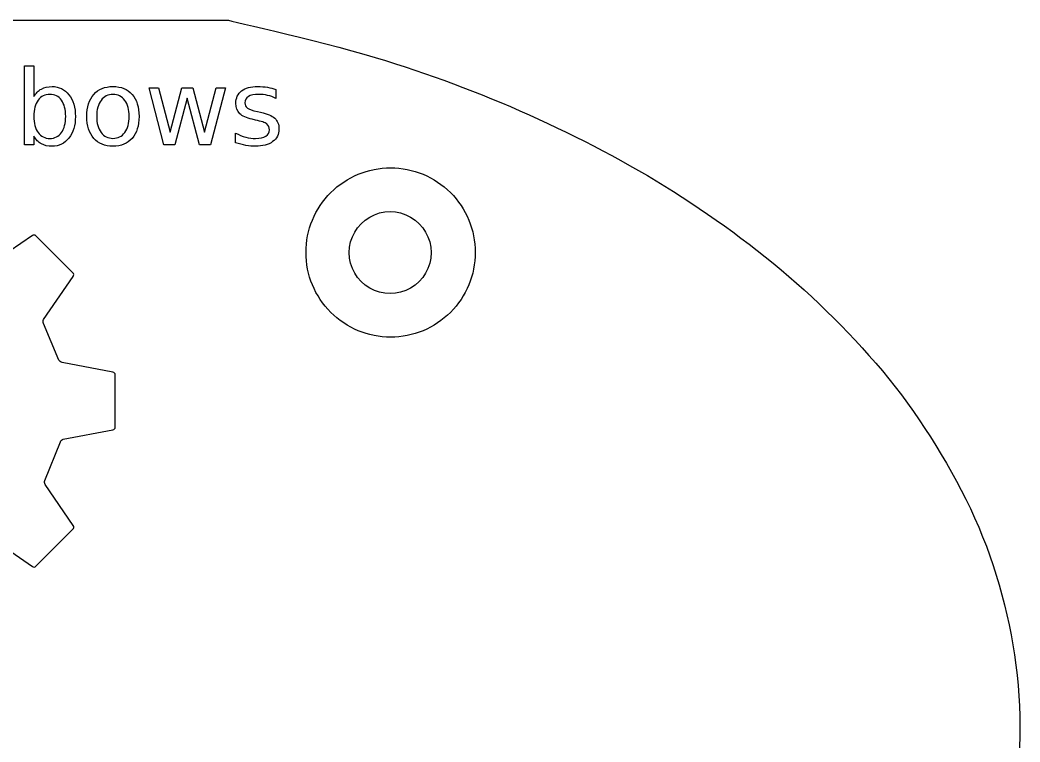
# Model space of a CAD drawing. Extents: x 5 to 209, y 0 to 44.
# Drawn here: x 178.65 to 209.17, y 22.07 to 44.1 of the extents above; entities that cross this region are included whole.
import ezdxf

# ---------------------------------------------------------------- set-up
doc = ezdxf.new("R2010")
doc.units = 0
doc.layers.get('0').update_dxf_attribs({"linetype": 'CONTINUOUS'})

msp = doc.modelspace()

# ---------------------------------------------------------------- linework, layer by layer
at = {"color": 7}
for p, q in [((165.370958, 44.095133), (184.970958, 44.095133)), ((178.786051, 40.28845), (178.786051, 42.700706)), ((178.786051, 42.700706), (179.072851, 42.700706)), ((179.072851, 42.700706), (179.072851, 41.761229)), ((181.485111, 42.066637), (181.485111, 42.066637)), ((181.485111, 41.824791), (181.485111, 41.824791)), ((182.587371, 42.024779), (182.872621, 42.024779)), ((183.041601, 40.288451), (182.587371, 42.024779)), ((182.872621, 42.024779), (183.229191, 40.669823)), ((183.229191, 40.669823), (183.584201, 42.024779)), ((183.584201, 42.024779), (183.920621, 42.024779)), ((183.920621, 42.024779), (184.277181, 40.669823)), ((184.277181, 40.669823), (184.632201, 42.024779)), ((184.917461, 42.024779), (184.463221, 40.288451)), ((184.632201, 42.024779), (184.917461, 42.024779)), ((186.458451, 41.973619), (186.458451, 41.703868)), ((186.458511, 41.973619), (186.458451, 41.973619)), ((183.753191, 41.71162), (183.378011, 40.288451)), ((184.126811, 40.288451), (183.753191, 41.71162)), ((185.894181, 41.303893), (185.991881, 41.282189)), ((180.043331, 41.155064), (180.043331, 41.155064)), ((185.836821, 41.043444), (185.737621, 41.066698)), ((185.224481, 40.352013), (185.224481, 40.646569)), ((179.072851, 40.548899), (179.072851, 40.28845)), ((179.072851, 40.28845), (178.786051, 40.28845)), ((183.378011, 40.288451), (183.041601, 40.288451)), ((184.463221, 40.288451), (184.126811, 40.288451)), ((179.025576, 37.523443), (177.683156, 36.601914)), ((180.263796, 36.38262), (179.132876, 37.513543)), ((191.195957, 37.000106), (191.195957, 37.000106)), ((179.368356, 34.955518), (180.273796, 36.275229)), ((179.837726, 33.724009), (179.361356, 34.835364)), ((181.483806, 33.355884), (179.929726, 33.644879)), ((181.553616, 31.67331), (181.553796, 33.272747)), ((179.968856, 31.308207), (181.484716, 31.5903)), ((179.405706, 30.046356), (179.878956, 31.228517)), ((180.274816, 28.67087), (179.413706, 29.925633)), ((179.133696, 27.432461), (180.264816, 28.563385)), ((177.793756, 28.268556), (179.026406, 27.422561))]:
    msp.add_line(p, q, dxfattribs=at)
at = {"color": 1}
msp.add_line((192.543185, 37.004382), (192.543185, 37.004382), dxfattribs=at)
at = {"color": 7}
for points in [[(184.970958, 44.095133), (184.970958, 44.095133), (188.222598, 43.362582), (189.808788, 42.858067)], [(189.808788, 42.858067), (191.394827, 42.353601), (192.960127, 41.769376), (194.471887, 41.073239)], [(179.072851, 41.761229), (179.132784, 41.864582), (179.208231, 41.941063), (179.299191, 41.990672)], [(179.558091, 41.827891), (179.407198, 41.827891), (179.288341, 41.767947), (179.201521, 41.648057)], [(179.299191, 41.990672), (179.391178, 42.041315), (179.500734, 42.066636), (179.627861, 42.066636)], [(179.913111, 41.648057), (179.827324, 41.767947), (179.708984, 41.827891), (179.558091, 41.827891)], [(179.627861, 42.066636), (179.838694, 42.066636), (180.009741, 41.98292), (180.141001, 41.815489)], [(180.688261, 41.155064), (180.688261, 41.440318), (180.758541, 41.66356), (180.899101, 41.824791)], [(180.899101, 41.824791), (181.040694, 41.986021), (181.236031, 42.066637), (181.485111, 42.066637)], [(181.485111, 41.824791), (181.332144, 41.824791), (181.211221, 41.764846), (181.122341, 41.644957)], [(181.485111, 42.066637), (181.733157, 42.066637), (181.927977, 41.986021), (182.069571, 41.824791)], [(181.846321, 41.643407), (181.757441, 41.764329), (181.637037, 41.824791), (181.485111, 41.824791)], [(182.069571, 41.824791), (182.211164, 41.66356), (182.281961, 41.440318), (182.281961, 41.155064)], [(185.236871, 41.55504), (185.236871, 41.718337), (185.294751, 41.844428), (185.410511, 41.933311)], [(185.410511, 41.933311), (185.526264, 42.022195), (185.690594, 42.066636), (185.903501, 42.066636)], [(185.937551, 41.827892), (185.795957, 41.827892), (185.689504, 41.806188), (185.618191, 41.76278)], [(185.903501, 42.066636), (186.008921, 42.066636), (186.108141, 42.058885), (186.201161, 42.043382)], [(186.207301, 41.796886), (186.120481, 41.817557), (186.030564, 41.827892), (185.937551, 41.827892)], [(186.201161, 42.043382), (186.294174, 42.02788), (186.379957, 42.004625), (186.458511, 41.973619)], [(179.201521, 41.648057), (179.115741, 41.529202), (179.072851, 41.364871), (179.072851, 41.155064)], [(180.043331, 41.155064), (180.043331, 41.364871), (179.999924, 41.529202), (179.913111, 41.648057)], [(180.141001, 41.815489), (180.273294, 41.648057), (180.339441, 41.427916), (180.339441, 41.155064)], [(181.122341, 41.644957), (181.033454, 41.526101), (180.989011, 41.362804), (180.989011, 41.155064)], [(181.979651, 41.155064), (181.979651, 41.360737), (181.935207, 41.523517), (181.846321, 41.643407)], [(185.354701, 41.23723), (185.276147, 41.314744), (185.236871, 41.420681), (185.236871, 41.55504)], [(185.618191, 41.76278), (185.547911, 41.719372), (185.512771, 41.65426), (185.512771, 41.567443)], [(185.512771, 41.567443), (185.512771, 41.501297), (185.538104, 41.449104), (185.588771, 41.410864)], [(186.458451, 41.703868), (186.377831, 41.745209), (186.294114, 41.776215), (186.207301, 41.796886)], [(185.737621, 41.066698), (185.560887, 41.103904), (185.433247, 41.160748), (185.354701, 41.23723)], [(185.588771, 41.410864), (185.639437, 41.373657), (185.741241, 41.338), (185.894181, 41.303893)], [(185.991881, 41.282189), (186.194447, 41.238781), (186.338107, 41.177286), (186.422861, 41.097704)], [(179.072851, 41.155064), (179.072851, 40.945258), (179.115741, 40.78041), (179.201521, 40.660521)], [(179.913111, 40.660521), (179.999924, 40.78041), (180.043331, 40.945258), (180.043331, 41.155064)], [(180.339441, 41.155064), (180.339441, 40.882212), (180.273294, 40.662071), (180.141001, 40.494639)], [(180.899101, 40.485338), (180.758541, 40.647602), (180.688261, 40.870844), (180.688261, 41.155064)], [(180.989011, 41.155064), (180.989011, 40.947325), (181.032937, 40.783511), (181.120791, 40.663621)], [(181.846321, 40.665172), (181.935207, 40.785061), (181.979651, 40.948359), (181.979651, 41.155064)], [(182.281961, 41.155064), (182.281961, 40.870844), (182.211164, 40.647602), (182.069571, 40.485338)], [(186.179431, 40.924071), (186.127764, 40.965412), (186.013561, 41.005203), (185.836821, 41.043444)], [(186.258531, 40.745787), (186.258531, 40.823302), (186.232164, 40.88273), (186.179431, 40.924071)], [(186.422861, 41.097704), (186.508641, 41.019156), (186.551531, 40.909086), (186.551531, 40.767492)], [(194.471887, 41.073239), (195.983077, 40.377364), (197.463077, 39.598048), (198.857927, 38.691231)], [(179.201521, 40.660521), (179.288341, 40.541665), (179.407198, 40.482237), (179.558091, 40.482237)], [(179.558091, 40.482237), (179.708984, 40.482237), (179.827324, 40.541665), (179.913111, 40.660521)], [(181.120791, 40.663621), (181.209671, 40.544766), (181.331111, 40.485338), (181.485111, 40.485338)], [(181.485111, 40.485338), (181.637037, 40.485338), (181.757441, 40.545282), (181.846321, 40.665172)], [(185.224481, 40.646569), (185.329901, 40.591791), (185.433771, 40.55045), (185.536091, 40.522545)], [(186.150011, 40.55045), (186.222357, 40.596959), (186.258531, 40.662071), (186.258531, 40.745787)], [(186.551531, 40.767492), (186.551531, 40.606262), (186.487454, 40.478621), (186.359301, 40.38457)], [(179.299191, 40.317906), (179.208244, 40.368548), (179.132798, 40.445546), (179.072851, 40.548899)], [(179.627861, 40.243492), (179.500734, 40.243492), (179.391178, 40.268296), (179.299191, 40.317906)], [(180.141001, 40.494639), (180.009741, 40.327208), (179.838694, 40.243492), (179.627861, 40.243492)], [(181.485111, 40.243492), (181.236031, 40.243492), (181.040694, 40.324107), (180.899101, 40.485338)], [(182.069571, 40.485338), (181.927977, 40.324107), (181.733157, 40.243492), (181.485111, 40.243492)], [(185.542291, 40.271398), (185.442037, 40.288968), (185.336101, 40.31584), (185.224481, 40.352013)], [(185.536091, 40.522545), (185.638411, 40.495673), (185.739697, 40.482237), (185.839951, 40.482237)], [(186.359301, 40.38457), (186.232174, 40.290519), (186.056991, 40.243493), (185.833751, 40.243493)], [(185.839951, 40.482237), (185.974311, 40.482237), (186.077664, 40.504975), (186.150011, 40.55045)], [(185.833751, 40.243493), (185.740731, 40.243493), (185.643577, 40.252795), (185.542291, 40.271398)], [(198.857927, 38.691231), (200.252507, 37.784592), (201.601197, 36.788118), (202.814147, 35.649876)], [(189.320958, 38.082638), (189.707709, 38.305929), (190.184206, 38.305929), (190.570957, 38.082638)], [(188.695958, 37.000106), (188.695958, 37.446688), (188.934206, 37.859347), (189.320958, 38.082638)], [(190.570957, 38.082638), (190.957709, 37.859347), (191.195957, 37.446688), (191.195957, 37.000106)], [(179.132876, 37.513543), (179.105576, 37.540863), (179.057376, 37.545303), (179.025576, 37.523443)], [(189.320958, 35.917574), (188.934206, 36.140865), (188.695958, 36.553524), (188.695958, 37.000106)], [(191.195957, 37.000106), (191.195957, 36.553524), (190.957709, 36.140865), (190.570957, 35.917574)], [(180.273796, 36.275229), (180.295496, 36.306989), (180.291196, 36.355299), (180.263796, 36.38262)], [(190.570957, 35.917574), (190.184206, 35.694283), (189.707709, 35.694283), (189.320958, 35.917574)], [(202.814147, 35.649876), (204.026087, 34.512576), (205.167097, 33.274792), (206.097797, 31.897818)], [(179.361356, 34.835364), (179.343556, 34.869694), (179.347056, 34.923554), (179.368356, 34.955518)], [(179.929726, 33.644879), (179.891926, 33.651979), (179.850526, 33.687509), (179.837726, 33.724009)], [(181.553796, 33.272747), (181.553896, 33.311417), (181.522896, 33.348657), (181.485196, 33.355837)], [(206.097797, 31.897818), (207.027457, 30.522379), (207.834207, 29.034143), (208.352557, 27.456989)], [(181.484716, 31.5903), (181.522616, 31.5972), (181.553616, 31.63474), (181.553616, 31.67331)], [(179.878956, 31.228517), (179.890556, 31.265297), (179.930856, 31.301307), (179.968856, 31.308207)], [(179.413706, 29.925633), (179.392006, 29.957403), (179.387906, 30.011663), (179.405706, 30.046356)], [(180.264816, 28.563385), (180.292116, 28.590695), (180.296516, 28.639105), (180.274816, 28.67087)], [(179.026406, 27.422561), (179.058106, 27.400901), (179.106606, 27.405351), (179.133696, 27.432461)], [(208.352557, 27.456989), (208.870307, 25.881648), (209.170677, 24.208284), (209.170957, 22.550042)], [(209.170957, 22.550042), (209.171237, 20.895287), (208.871657, 19.225478), (208.355947, 17.653136)]]:
    msp.add_open_spline(points, degree=3, dxfattribs=at)
at = {"color": 1}
for points in [[(188.133945, 38.830749), (188.618329, 39.31513), (189.275295, 39.58725), (189.960316, 39.587246)], [(189.960316, 39.587246), (190.645335, 39.587248), (191.302298, 39.315126), (191.78668, 38.830745)], [(187.377436, 37.004382), (187.377436, 37.689403), (187.64956, 38.346367), (188.133945, 38.830749)], [(191.78668, 38.830745), (192.271062, 38.346364), (192.543185, 37.689401), (192.543185, 37.004382)], [(188.133944, 35.178016), (187.64956, 35.662397), (187.377435, 36.319361), (187.377436, 37.004382)], [(192.543185, 37.004382), (192.543186, 36.319363), (192.271063, 35.6624), (191.78668, 35.178019)], [(189.960316, 34.421517), (189.275294, 34.421513), (188.618329, 34.693634), (188.133944, 35.178016)], [(191.78668, 35.178019), (191.302298, 34.693638), (190.645335, 34.421516), (189.960316, 34.421517)]]:
    msp.add_open_spline(points, degree=3, dxfattribs=at)

doc.saveas('drawing.dxf')
